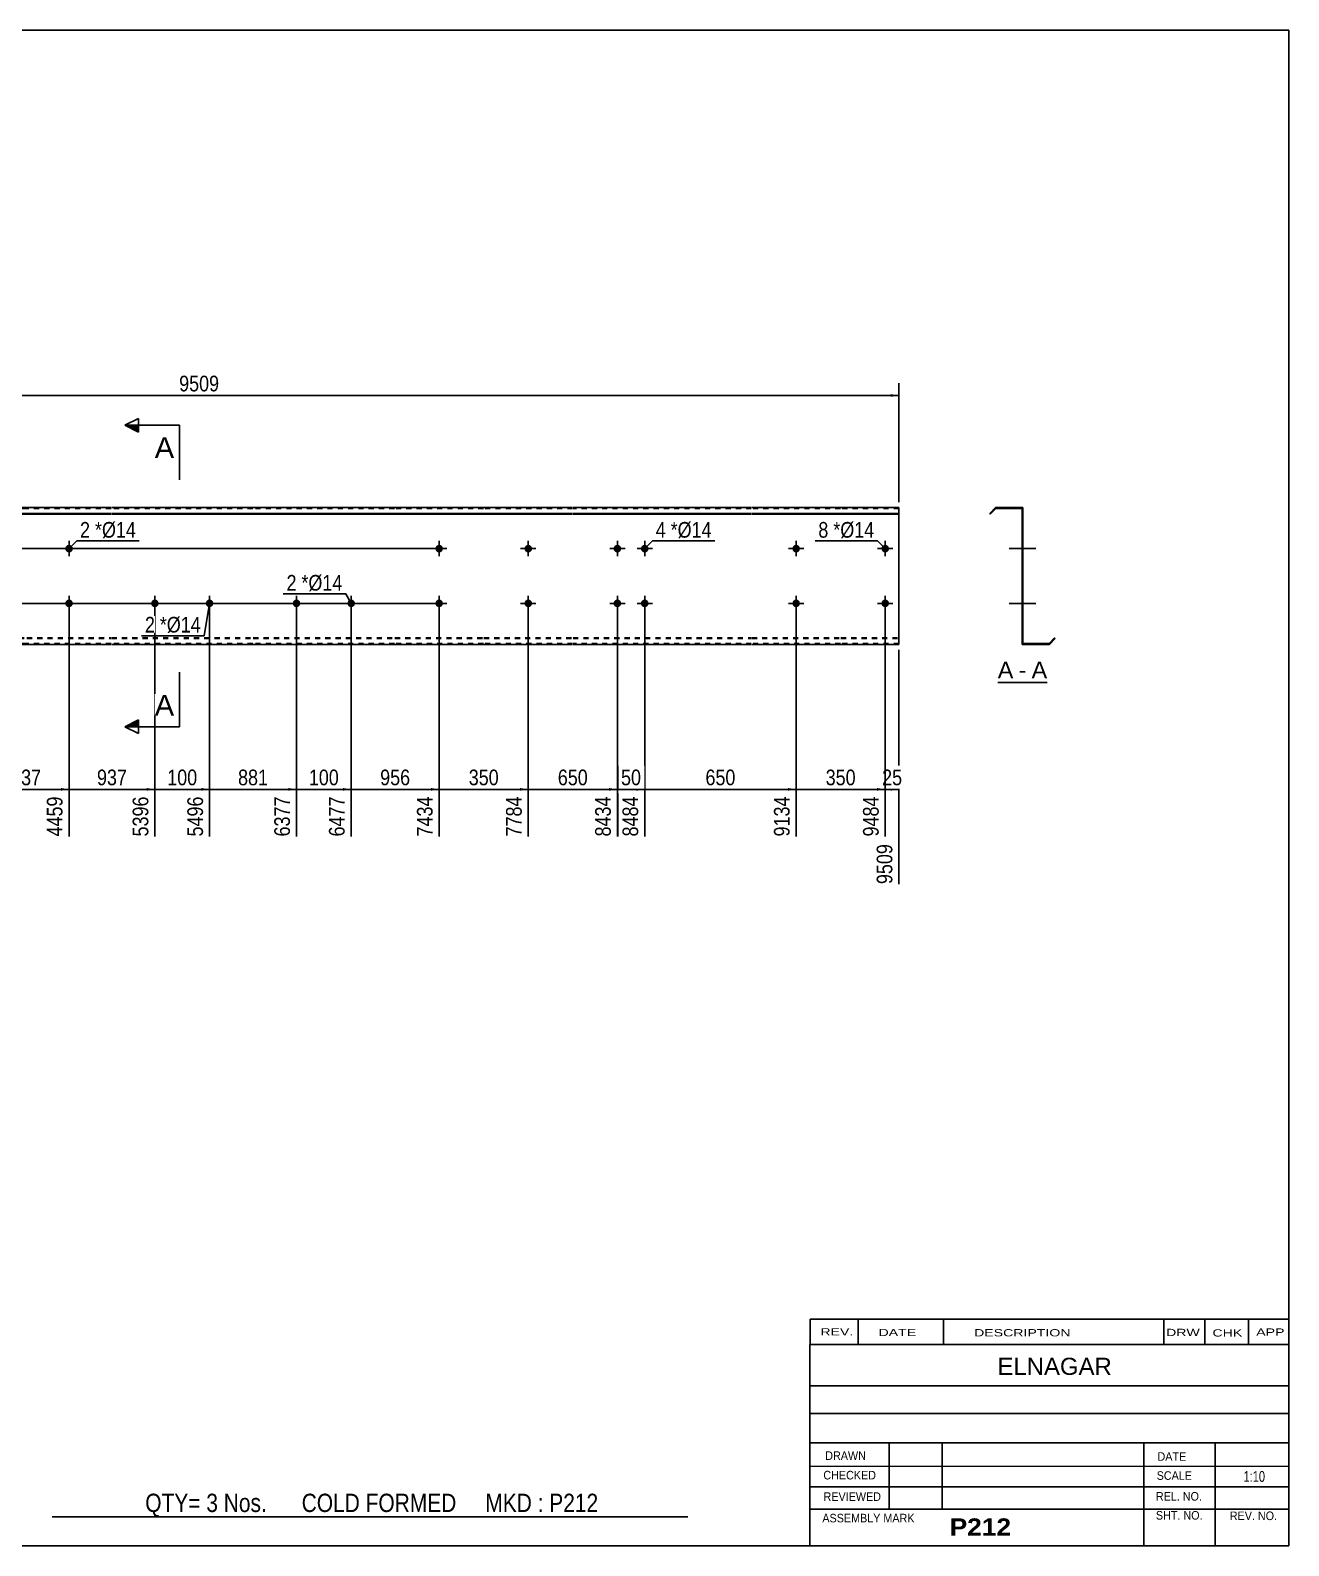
# Model space of a CAD drawing. Header units: millimetres. Extents: x -75 to 327, y -177 to 100.
# Drawn here: x 97.1 to 327.2, y -177.2 to 99.8 of the extents above; entities that cross this region are included whole.
import ezdxf

# ---------------------------------------------------------------- set-up
doc = ezdxf.new("R2010")
doc.units = ezdxf.units.MM
doc.linetypes.add('DXK_LINE_DOT1', pattern=[1.8814, 0.9407, -0.9407])
doc.styles.add('Arial', font='ARIAL.TTF', dxfattribs={"height": 0.2})
doc.styles.add('Arial Bold', font='ARIALBD.TTF', dxfattribs={"height": 0.2})
doc.styles.add('Arial Narrow', font='ARIALN.TTF', dxfattribs={"height": 0.2})

# ---------------------------------------------------------------- blocks, each defined once
blk = doc.blocks.new('Unknown-629090974-1769')
at = {"color": 5, "linetype": 'Continuous'}
for p, q in [((327.25, 99.75), (-72.75, 99.75)), ((-72.75, 99.75), (-72.75, -177.25)), ((327.25, -177.25), (327.25, 99.75)), ((-72.75, -177.25), (327.25, -177.25))]:
    blk.add_line(p, q, dxfattribs=at)
at = {"color": 174, "linetype": 'Continuous', "style": 'Arial'}
blk.add_text('Tekla structures', height=1.9102, rotation=90, dxfattribs=at).set_placement((-73.25, -176.75))
blk = doc.blocks.new('Unknown-629090974-12 - 1236')
at = {"color": 7, "linetype": 'Continuous'}
blk.add_line((274.04, -19.45), (283.07, -19.45), dxfattribs=at)
at = {"color": 0, "linetype": 'Continuous'}
blk.add_wipeout([(276.89, -18.7), (276.89, -15.5), (274.04, -15.5), (274.04, -18.7)], dxfattribs=at)
blk.add_wipeout([(279.27, -18.7), (279.27, -15.5), (277.85, -15.5), (277.85, -18.7)], dxfattribs=at)
at = {"color": 96, "linetype": 'Continuous', "style": 'Arial'}
blk.add_text('A', height=3.06, dxfattribs=at).set_placement((274.04, -18.7))
at = {"color": 0, "linetype": 'Continuous'}
blk.add_wipeout([(283.07, -18.7), (283.07, -15.5), (280.23, -15.5), (280.23, -18.7)], dxfattribs=at)
at = {"color": 96, "linetype": 'Continuous', "style": 'Arial'}
for s, p in [('A', (280.23, -18.7)), ('-', (277.85, -18.7))]:
    blk.add_text(s, height=3.06, dxfattribs=at).set_placement(p)
blk = doc.blocks.new('Part-629090974-1218 - 1203')
at = {"color": 2, "linetype": 'Continuous'}
for p, q in [((0, -12.5), (0, 12.5)), ((7, 12.5), (0, 12.5)), ((0, 11.44), (7, 11.44)), ((0, 11.33), (7, 11.33)), ((28.29, 12.5), (7.1, 12.5)), ((7.1, 11.44), (28.29, 11.44)), ((7.1, 11.33), (28.29, 11.33)), ((44.59, 12.5), (28.39, 12.5)), ((28.39, 11.44), (44.59, 11.44)), ((28.39, 11.33), (44.59, 11.33)), ((70.49, 12.5), (44.69, 12.5)), ((44.69, 11.44), (70.49, 11.44)), ((44.69, 11.33), (70.49, 11.33)), ((96.39, 12.5), (70.59, 12.5)), ((70.59, 11.44), (96.39, 11.44)), ((70.59, 11.33), (96.39, 11.33)), ((111.89, 12.5), (96.49, 12.5)), ((96.49, 11.44), (111.89, 11.44)), ((96.49, 11.33), (111.89, 11.33)), ((137.79, 12.5), (111.99, 12.5)), ((111.99, 11.44), (137.79, 11.44)), ((111.99, 11.33), (137.79, 11.33)), ((163.69, 12.5), (137.89, 12.5)), ((137.89, 11.44), (163.69, 11.44)), ((137.89, 11.33), (163.69, 11.33)), ((179.98, 12.5), (163.79, 12.5)), ((163.79, 11.44), (179.98, 11.44)), ((163.79, 11.33), (179.98, 11.33)), ((196.28, 12.5), (180.08, 12.5)), ((180.08, 11.44), (196.28, 11.44)), ((180.08, 11.33), (196.28, 11.33)), ((228.97, 12.5), (196.38, 12.5)), ((196.38, 11.44), (228.97, 11.44)), ((196.38, 11.33), (228.97, 11.33)), ((245.27, 12.5), (229.07, 12.5)), ((229.07, 11.44), (245.27, 11.44)), ((229.07, 11.33), (245.27, 11.33)), ((255.96, 12.5), (245.37, 12.5)), ((245.37, 11.44), (255.96, 11.44)), ((245.37, 11.33), (255.96, 11.33)), ((255.96, 12.5), (255.96, -12.5)), ((7, -12.5), (0, -12.5)), ((28.29, -12.5), (7.1, -12.5)), ((44.59, -12.5), (28.39, -12.5)), ((70.49, -12.5), (44.69, -12.5)), ((96.39, -12.5), (70.59, -12.5)), ((111.89, -12.5), (96.49, -12.5)), ((137.79, -12.5), (111.99, -12.5)), ((163.69, -12.5), (137.89, -12.5)), ((179.98, -12.5), (163.79, -12.5)), ((196.28, -12.5), (180.08, -12.5)), ((228.97, -12.5), (196.38, -12.5)), ((245.27, -12.5), (229.07, -12.5)), ((255.96, -12.5), (245.37, -12.5))]:
    blk.add_line(p, q, dxfattribs=at)
at = {"color": 7, "linetype": 'DXK_LINE_DOT1'}
for p, q in [((7, 12.35), (0, 12.35)), ((28.29, 12.35), (7.1, 12.35)), ((44.59, 12.35), (28.39, 12.35)), ((70.49, 12.35), (44.69, 12.35)), ((96.39, 12.35), (70.59, 12.35)), ((111.89, 12.35), (96.49, 12.35)), ((137.79, 12.35), (111.99, 12.35)), ((163.69, 12.35), (137.89, 12.35)), ((179.98, 12.35), (163.79, 12.35)), ((196.28, 12.35), (180.08, 12.35)), ((228.97, 12.35), (196.38, 12.35)), ((245.27, 12.35), (229.07, 12.35)), ((255.96, 12.35), (245.37, 12.35)), ((0, -11.33), (7, -11.33)), ((0, -11.44), (7, -11.44)), ((7, -12.35), (0, -12.35)), ((7.1, -11.33), (28.29, -11.33)), ((7.1, -11.44), (28.29, -11.44)), ((28.29, -12.35), (7.1, -12.35)), ((28.39, -11.33), (44.59, -11.33)), ((28.39, -11.44), (44.59, -11.44)), ((44.59, -12.35), (28.39, -12.35)), ((44.69, -11.33), (70.49, -11.33)), ((44.69, -11.44), (70.49, -11.44)), ((70.49, -12.35), (44.69, -12.35)), ((70.59, -11.33), (96.39, -11.33)), ((70.59, -11.44), (96.39, -11.44)), ((96.39, -12.35), (70.59, -12.35)), ((96.49, -11.33), (111.89, -11.33)), ((96.49, -11.44), (111.89, -11.44)), ((111.89, -12.35), (96.49, -12.35)), ((111.99, -11.33), (137.79, -11.33)), ((111.99, -11.44), (137.79, -11.44)), ((137.79, -12.35), (111.99, -12.35)), ((137.89, -11.33), (163.69, -11.33)), ((137.89, -11.44), (163.69, -11.44)), ((163.69, -12.35), (137.89, -12.35)), ((163.79, -11.33), (179.98, -11.33)), ((163.79, -11.44), (179.98, -11.44)), ((179.98, -12.35), (163.79, -12.35)), ((180.08, -11.33), (196.28, -11.33)), ((180.08, -11.44), (196.28, -11.44)), ((196.28, -12.35), (180.08, -12.35)), ((196.38, -11.33), (228.97, -11.33)), ((196.38, -11.44), (228.97, -11.44)), ((228.97, -12.35), (196.38, -12.35)), ((229.07, -11.33), (245.27, -11.33)), ((229.07, -11.44), (245.27, -11.44)), ((245.27, -12.35), (229.07, -12.35)), ((245.37, -11.33), (255.96, -11.33)), ((245.37, -11.44), (255.96, -11.44)), ((255.96, -12.35), (245.37, -12.35))]:
    blk.add_line(p, q, dxfattribs=at)
blk = doc.blocks.new('Bolt-629090974-1220 - 1203')
at = {"linetype": 'Continuous'}
for points in [[(145.79, -4.3, -1), (145.79, -5.7, -1)], [(155.79, -4.3, -1), (155.79, -5.7, -1)]]:
    blk.add_hatch(color=3, dxfattribs=at).paths.add_polyline_path(points)
at = {"color": 3, "linetype": 'Continuous'}
for p, q in [((144.39, -5), (147.19, -5)), ((145.79, -6.4), (145.79, -3.6)), ((154.39, -5), (157.19, -5)), ((155.79, -6.4), (155.79, -3.6))]:
    blk.add_line(p, q, dxfattribs=at)
blk = doc.blocks.new('Bolt-629090974-1221 - 1203')
at = {"linetype": 'Continuous'}
for points in [[(119.89, -4.3, -1), (119.89, -5.7, -1)], [(129.89, -4.3, -1), (129.89, -5.7, -1)]]:
    blk.add_hatch(color=3, dxfattribs=at).paths.add_polyline_path(points)
at = {"color": 3, "linetype": 'Continuous'}
for p, q in [((118.49, -5), (121.29, -5)), ((119.89, -6.4), (119.89, -3.6)), ((128.49, -5), (131.29, -5)), ((129.89, -6.4), (129.89, -3.6))]:
    blk.add_line(p, q, dxfattribs=at)
blk = doc.blocks.new('Bolt-629090974-1225 - 1203')
at = {"linetype": 'Continuous'}
for points in [[(171.18, 5, -1), (172.58, 5, -1)], [(252.76, 5, -1), (254.16, 5, -1)]]:
    blk.add_hatch(color=3, dxfattribs=at).paths.add_polyline_path(points)
at = {"color": 3, "linetype": 'Continuous'}
for p, q in [((171.88, 3.6), (171.88, 6.4)), ((253.46, 3.6), (253.46, 6.4)), ((173.28, 5), (170.48, 5)), ((254.86, 5), (252.06, 5))]:
    blk.add_line(p, q, dxfattribs=at)
blk = doc.blocks.new('Bolt-629090974-1226 - 1203')
at = {"linetype": 'Continuous'}
for points in [[(171.18, -5, -1), (172.58, -5, -1)], [(252.76, -5, -1), (254.16, -5, -1)]]:
    blk.add_hatch(color=3, dxfattribs=at).paths.add_polyline_path(points)
at = {"color": 3, "linetype": 'Continuous'}
for p, q in [((173.28, -5), (170.48, -5)), ((171.88, -6.4), (171.88, -3.6)), ((254.86, -5), (252.06, -5)), ((253.46, -6.4), (253.46, -3.6))]:
    blk.add_line(p, q, dxfattribs=at)
blk = doc.blocks.new('Bolt-629090974-1227 - 1203')
at = {"linetype": 'Continuous'}
for points in [[(203.77, 5, -1), (205.17, 5, -1)], [(208.77, 5, -1), (210.17, 5, -1)], [(203.77, -5, -1), (205.17, -5, -1)], [(208.77, -5, -1), (210.17, -5, -1)]]:
    blk.add_hatch(color=3, dxfattribs=at).paths.add_polyline_path(points)
at = {"color": 3, "linetype": 'Continuous'}
for p, q in [((204.47, 3.6), (204.47, 6.4)), ((209.47, 3.6), (209.47, 6.4)), ((203.07, 5), (205.87, 5)), ((208.07, 5), (210.87, 5)), ((203.07, -5), (205.87, -5)), ((204.47, -6.4), (204.47, -3.6)), ((208.07, -5), (210.87, -5)), ((209.47, -6.4), (209.47, -3.6))]:
    blk.add_line(p, q, dxfattribs=at)
blk = doc.blocks.new('Bolt-629090974-1228 - 1203')
at = {"linetype": 'Continuous'}
for points in [[(187.48, 5, -1), (188.88, 5, -1)], [(236.47, 5, -1), (237.87, 5, -1)]]:
    blk.add_hatch(color=3, dxfattribs=at).paths.add_polyline_path(points)
at = {"color": 3, "linetype": 'Continuous'}
for p, q in [((188.18, 3.6), (188.18, 6.4)), ((237.17, 3.6), (237.17, 6.4)), ((189.58, 5), (186.78, 5)), ((238.57, 5), (235.77, 5))]:
    blk.add_line(p, q, dxfattribs=at)
blk = doc.blocks.new('Bolt-629090974-1229 - 1203')
at = {"linetype": 'Continuous'}
for points in [[(187.48, -5, -1), (188.88, -5, -1)], [(236.47, -5, -1), (237.87, -5, -1)]]:
    blk.add_hatch(color=3, dxfattribs=at).paths.add_polyline_path(points)
at = {"color": 3, "linetype": 'Continuous'}
for p, q in [((189.58, -5), (186.78, -5)), ((188.18, -6.4), (188.18, -3.6)), ((238.57, -5), (235.77, -5)), ((237.17, -6.4), (237.17, -3.6))]:
    blk.add_line(p, q, dxfattribs=at)
blk = doc.blocks.new('Bolt-629090974-1230 - 1203')
at = {"linetype": 'Continuous'}
for points in [[(104.89, 5, -1), (103.49, 5, -1)], [(104.89, -5, -1), (103.49, -5, -1)]]:
    blk.add_hatch(color=3, dxfattribs=at).paths.add_polyline_path(points)
at = {"color": 3, "linetype": 'Continuous'}
for p, q in [((104.19, 6.4), (104.19, 3.6)), ((105.59, 5), (102.79, 5)), ((105.59, -5), (102.79, -5)), ((104.19, -3.6), (104.19, -6.4))]:
    blk.add_line(p, q, dxfattribs=at)
blk = doc.blocks.new('Bolt-629090974-1240 - 1236')
at = {"linetype": 'Continuous'}
blk.add_hatch(color=3, dxfattribs=at).paths.add_polyline_path([(278.63, -5.7), (278.63, -4.3), (278.48, -4.3), (278.48, -5.7)])
blk.add_hatch(color=3, dxfattribs=at).paths.add_polyline_path([(278.63, -5.7), (278.63, -4.3), (278.48, -4.3), (278.48, -5.7)])
at = {"color": 3, "linetype": 'Continuous'}
for p, q in [((277.53, -5), (280.28, -5)), ((277.53, -5), (280.28, -5)), ((278.48, -4.3), (278.63, -4.3)), ((278.48, -4.3), (278.63, -4.3)), ((278.48, -5.7), (278.63, -5.7)), ((278.48, -5.7), (278.63, -5.7))]:
    blk.add_line(p, q, dxfattribs=at)
blk = doc.blocks.new('Part-629090974-1238 - 1236')
at = {"color": 2, "linetype": 'Continuous'}
for p, q in [((273.63, 12.5), (272.57, 11.44)), ((272.57, 11.44), (272.68, 11.33)), ((272.68, 11.33), (273.69, 12.35)), ((273.63, 12.5), (278.63, 12.5)), ((273.69, 12.35), (278.48, 12.35)), ((278.48, 12.35), (278.48, -12.5)), ((278.63, -12.35), (278.63, 12.5)), ((283.48, -12.5), (278.48, -12.5)), ((283.42, -12.35), (278.63, -12.35)), ((284.44, -11.33), (283.42, -12.35)), ((283.48, -12.5), (284.54, -11.44)), ((284.54, -11.44), (284.44, -11.33))]:
    blk.add_line(p, q, dxfattribs=at)
blk = doc.blocks.new('Bolt-629090974-1239 - 1236')
at = {"linetype": 'Continuous'}
for points in [[(278.48, 5.7), (278.48, 4.3), (278.63, 4.3), (278.63, 5.7)], [(278.48, -4.3), (278.48, -5.7), (278.63, -5.7), (278.63, -4.3)]]:
    blk.add_hatch(color=3, dxfattribs=at).paths.add_polyline_path(points)
at = {"color": 3, "linetype": 'Continuous'}
for p, q in [((278.63, 5.7), (278.48, 5.7)), ((279.43, 5), (276.13, 5)), ((278.63, 4.3), (278.48, 4.3)), ((279.43, -5), (276.13, -5)), ((278.63, -4.3), (278.48, -4.3)), ((278.63, -5.7), (278.48, -5.7))]:
    blk.add_line(p, q, dxfattribs=at)
blk = doc.blocks.new('Bolt-629090974-1241 - 1236')
at = {"linetype": 'Continuous'}
blk.add_hatch(color=3, dxfattribs=at).paths.add_polyline_path([(278.63, -5.7), (278.63, -4.3), (278.48, -4.3), (278.48, -5.7)])
blk.add_hatch(color=3, dxfattribs=at).paths.add_polyline_path([(278.63, -5.7), (278.63, -4.3), (278.48, -4.3), (278.48, -5.7)])
at = {"color": 3, "linetype": 'Continuous'}
for p, q in [((277.53, -5), (280.28, -5)), ((277.53, -5), (280.28, -5)), ((278.48, -4.3), (278.63, -4.3)), ((278.48, -4.3), (278.63, -4.3)), ((278.48, -5.7), (278.63, -5.7)), ((278.48, -5.7), (278.63, -5.7))]:
    blk.add_line(p, q, dxfattribs=at)
blk = doc.blocks.new('Bolt-629090974-1242 - 1236')
at = {"linetype": 'Continuous'}
blk.add_hatch(color=3, dxfattribs=at).paths.add_polyline_path([(278.63, -5.7), (278.63, -4.3), (278.48, -4.3), (278.48, -5.7)])
blk.add_hatch(color=3, dxfattribs=at).paths.add_polyline_path([(278.63, -5.7), (278.63, -4.3), (278.48, -4.3), (278.48, -5.7)])
at = {"color": 3, "linetype": 'Continuous'}
for p, q in [((277.53, -5), (280.28, -5)), ((277.53, -5), (280.28, -5)), ((278.48, -4.3), (278.63, -4.3)), ((278.48, -4.3), (278.63, -4.3)), ((278.48, -5.7), (278.63, -5.7)), ((278.48, -5.7), (278.63, -5.7))]:
    blk.add_line(p, q, dxfattribs=at)
blk = doc.blocks.new('Bolt-629090974-1243 - 1236')
at = {"linetype": 'Continuous'}
blk.add_hatch(color=3, dxfattribs=at).paths.add_polyline_path([(278.63, -5.7), (278.63, -4.3), (278.48, -4.3), (278.48, -5.7)])
blk.add_hatch(color=3, dxfattribs=at).paths.add_polyline_path([(278.63, -5.7), (278.63, -4.3), (278.48, -4.3), (278.48, -5.7)])
at = {"color": 3, "linetype": 'Continuous'}
for p, q in [((277.53, -5), (280.28, -5)), ((277.53, -5), (280.28, -5)), ((278.48, -4.3), (278.63, -4.3)), ((278.48, -4.3), (278.63, -4.3)), ((278.48, -5.7), (278.63, -5.7)), ((278.48, -5.7), (278.63, -5.7))]:
    blk.add_line(p, q, dxfattribs=at)
blk = doc.blocks.new('Bolt-629090974-1244 - 1236')
at = {"linetype": 'Continuous'}
for points in [[(278.48, 5.7), (278.48, 4.3), (278.63, 4.3), (278.63, 5.7)], [(278.48, 5.7), (278.48, 4.3), (278.63, 4.3), (278.63, 5.7)], [(278.48, -4.3), (278.48, -5.7), (278.63, -5.7), (278.63, -4.3)], [(278.48, -4.3), (278.48, -5.7), (278.63, -5.7), (278.63, -4.3)]]:
    blk.add_hatch(color=3, dxfattribs=at).paths.add_polyline_path(points)
at = {"color": 3, "linetype": 'Continuous'}
for p, q in [((278.63, 5.7), (278.48, 5.7)), ((278.63, 5.7), (278.48, 5.7)), ((279.93, 5), (276.63, 5)), ((279.93, 5), (276.63, 5)), ((278.63, 4.3), (278.48, 4.3)), ((278.63, 4.3), (278.48, 4.3)), ((279.93, -5), (276.63, -5)), ((279.93, -5), (276.63, -5)), ((278.63, -4.3), (278.48, -4.3)), ((278.63, -4.3), (278.48, -4.3)), ((278.63, -5.7), (278.48, -5.7)), ((278.63, -5.7), (278.48, -5.7))]:
    blk.add_line(p, q, dxfattribs=at)
blk = doc.blocks.new('Bolt-629090974-1245 - 1236')
at = {"linetype": 'Continuous'}
blk.add_hatch(color=3, dxfattribs=at).paths.add_polyline_path([(278.48, 5.7), (278.48, 4.3), (278.63, 4.3), (278.63, 5.7)])
blk.add_hatch(color=3, dxfattribs=at).paths.add_polyline_path([(278.48, 5.7), (278.48, 4.3), (278.63, 4.3), (278.63, 5.7)])
at = {"color": 3, "linetype": 'Continuous'}
for p, q in [((278.48, 5.7), (278.63, 5.7)), ((278.48, 5.7), (278.63, 5.7)), ((277.68, 5), (280.98, 5)), ((277.68, 5), (280.98, 5)), ((278.48, 4.3), (278.63, 4.3)), ((278.48, 4.3), (278.63, 4.3))]:
    blk.add_line(p, q, dxfattribs=at)
blk = doc.blocks.new('Bolt-629090974-1246 - 1236')
at = {"linetype": 'Continuous'}
blk.add_hatch(color=3, dxfattribs=at).paths.add_polyline_path([(278.48, -4.3), (278.48, -5.7), (278.63, -5.7), (278.63, -4.3)])
blk.add_hatch(color=3, dxfattribs=at).paths.add_polyline_path([(278.48, -4.3), (278.48, -5.7), (278.63, -5.7), (278.63, -4.3)])
at = {"color": 3, "linetype": 'Continuous'}
for p, q in [((277.68, -5), (280.98, -5)), ((277.68, -5), (280.98, -5)), ((278.48, -4.3), (278.63, -4.3)), ((278.48, -4.3), (278.63, -4.3)), ((278.48, -5.7), (278.63, -5.7)), ((278.48, -5.7), (278.63, -5.7))]:
    blk.add_line(p, q, dxfattribs=at)
blk = doc.blocks.new('Bolt-629090974-1247 - 1236')
at = {"linetype": 'Continuous'}
for points in [[(278.48, 5.7), (278.48, 4.3), (278.63, 4.3), (278.63, 5.7)], [(278.48, 5.7), (278.48, 4.3), (278.63, 4.3), (278.63, 5.7)], [(278.48, -4.3), (278.48, -5.7), (278.63, -5.7), (278.63, -4.3)], [(278.48, -4.3), (278.48, -5.7), (278.63, -5.7), (278.63, -4.3)]]:
    blk.add_hatch(color=3, dxfattribs=at).paths.add_polyline_path(points)
at = {"color": 3, "linetype": 'Continuous'}
for p, q in [((278.63, 5.7), (278.48, 5.7)), ((278.63, 5.7), (278.48, 5.7)), ((279.93, 5), (276.63, 5)), ((279.93, 5), (276.63, 5)), ((278.63, 4.3), (278.48, 4.3)), ((278.63, 4.3), (278.48, 4.3)), ((279.93, -5), (276.63, -5)), ((279.93, -5), (276.63, -5)), ((278.63, -4.3), (278.48, -4.3)), ((278.63, -4.3), (278.48, -4.3)), ((278.63, -5.7), (278.48, -5.7)), ((278.63, -5.7), (278.48, -5.7))]:
    blk.add_line(p, q, dxfattribs=at)
blk = doc.blocks.new('Bolt-629090974-1248 - 1236')
at = {"linetype": 'Continuous'}
blk.add_hatch(color=3, dxfattribs=at).paths.add_polyline_path([(278.48, 5.7), (278.48, 4.3), (278.63, 4.3), (278.63, 5.7)])
blk.add_hatch(color=3, dxfattribs=at).paths.add_polyline_path([(278.48, 5.7), (278.48, 4.3), (278.63, 4.3), (278.63, 5.7)])
at = {"color": 3, "linetype": 'Continuous'}
for p, q in [((278.48, 5.7), (278.63, 5.7)), ((278.48, 5.7), (278.63, 5.7)), ((277.68, 5), (280.98, 5)), ((277.68, 5), (280.98, 5)), ((278.48, 4.3), (278.63, 4.3)), ((278.48, 4.3), (278.63, 4.3))]:
    blk.add_line(p, q, dxfattribs=at)
blk = doc.blocks.new('Bolt-629090974-1249 - 1236')
at = {"linetype": 'Continuous'}
blk.add_hatch(color=3, dxfattribs=at).paths.add_polyline_path([(278.48, -4.3), (278.48, -5.7), (278.63, -5.7), (278.63, -4.3)])
blk.add_hatch(color=3, dxfattribs=at).paths.add_polyline_path([(278.48, -4.3), (278.48, -5.7), (278.63, -5.7), (278.63, -4.3)])
at = {"color": 3, "linetype": 'Continuous'}
for p, q in [((277.68, -5), (280.98, -5)), ((277.68, -5), (280.98, -5)), ((278.48, -4.3), (278.63, -4.3)), ((278.48, -4.3), (278.63, -4.3)), ((278.48, -5.7), (278.63, -5.7)), ((278.48, -5.7), (278.63, -5.7))]:
    blk.add_line(p, q, dxfattribs=at)
blk = doc.blocks.new('Bolt-629090974-1250 - 1236')
at = {"linetype": 'Continuous'}
for points in [[(278.63, 4.3), (278.63, 5.7), (278.48, 5.7), (278.48, 4.3)], [(278.63, -5.7), (278.63, -4.3), (278.48, -4.3), (278.48, -5.7)]]:
    blk.add_hatch(color=3, dxfattribs=at).paths.add_polyline_path(points)
at = {"color": 3, "linetype": 'Continuous'}
for p, q in [((278.63, 5.7), (278.48, 5.7)), ((278.63, 5), (276.48, 5)), ((278.63, 4.3), (278.48, 4.3)), ((278.63, -5), (276.48, -5)), ((278.63, -4.3), (278.48, -4.3)), ((278.63, -5.7), (278.48, -5.7))]:
    blk.add_line(p, q, dxfattribs=at)
blk = doc.blocks.new('StraightDimension-629090974-1279 - 1203')
at = {"linetype": 'Continuous'}
blk.add_hatch(color=7, dxfattribs=at).paths.add_polyline_path([(118.39, -38.75), (119.89, -39), (118.39, -39.25)])
at = {"color": 7, "linetype": 'Continuous'}
for p, q in [((104.19, -6), (104.19, -47.61)), ((119.89, -6), (119.89, -47.61)), ((104.19, -39), (119.89, -39))]:
    blk.add_line(p, q, dxfattribs=at)
at = {"color": 0}
blk.add_wipeout([(115.38, -38.85), (115.38, -34.65), (108.7, -34.65), (108.7, -38.85)], dxfattribs=at)
at = {"color": 3, "style": 'Arial Narrow'}
blk.add_text('937', height=2.863, dxfattribs=at).set_placement((109.3, -38.25))
at = {"color": 0, "linetype": 'Continuous'}
blk.add_wipeout([(119.29, -39.7), (115.09, -39.7), (115.09, -48.21), (119.29, -48.21)], dxfattribs=at)
at = {"color": 3, "linetype": 'Continuous', "style": 'Arial Narrow'}
blk.add_text('5396', height=2.863, rotation=90.0002, dxfattribs=at).set_placement((118.69, -47.61))
blk = doc.blocks.new('StraightDimension-629090974-1280 - 1203')
at = {"linetype": 'Continuous'}
blk.add_hatch(color=7, dxfattribs=at).paths.add_polyline_path([(102.69, -38.75), (104.19, -39), (102.69, -39.25)])
at = {"color": 7, "linetype": 'Continuous'}
for p, q in [((88.49, -6), (88.49, -47.61)), ((104.19, -6), (104.19, -47.61)), ((88.49, -39), (104.19, -39))]:
    blk.add_line(p, q, dxfattribs=at)
at = {"color": 0}
blk.add_wipeout([(99.68, -38.85), (99.68, -34.65), (93, -34.65), (93, -38.85)], dxfattribs=at)
at = {"color": 3, "style": 'Arial Narrow'}
blk.add_text('937', height=2.863, dxfattribs=at).set_placement((93.6, -38.25))
at = {"color": 0, "linetype": 'Continuous'}
blk.add_wipeout([(103.59, -39.7), (99.39, -39.7), (99.39, -48.21), (103.59, -48.21)], dxfattribs=at)
at = {"color": 3, "linetype": 'Continuous', "style": 'Arial Narrow'}
blk.add_text('4459', height=2.863, rotation=90.0002, dxfattribs=at).set_placement((102.99, -47.61))
blk = doc.blocks.new('StraightDimension-629090974-1354 - 1203')
at = {"linetype": 'Continuous'}
for points in [[(-6.25, 11), (-6, 12.5), (-5.75, 11)], [(-5.75, 6.5), (-6, 5), (-6.25, 6.5)]]:
    blk.add_hatch(color=7, dxfattribs=at).paths.add_polyline_path(points)
at = {"color": 7, "linetype": 'Continuous'}
for p, q in [((14.2, 12.5), (-8.25, 12.5)), ((-6, 5), (-6, 12.5)), ((170.88, 5), (-8.25, 5))]:
    blk.add_line(p, q, dxfattribs=at)
at = {"color": 0}
blk.add_wipeout([(-6.15, 11.18), (-10.35, 11.18), (-10.35, 6.32), (-6.15, 6.32)], dxfattribs=at)
at = {"color": 3, "style": 'Arial Narrow'}
blk.add_text('75', height=2.863, rotation=90.0002, dxfattribs=at).set_placement((-6.75, 6.92))
blk = doc.blocks.new('StraightDimension-629090974-1269 - 1203')
at = {"linetype": 'Continuous'}
blk.add_hatch(color=7, dxfattribs=at).paths.add_polyline_path([(254.46, -38.75), (255.96, -39), (254.46, -39.25)])
at = {"color": 7, "linetype": 'Continuous'}
for p, q in [((253.46, -6), (253.46, -47.61)), ((255.96, -13.5), (255.96, -56.31)), ((253.46, -39), (255.96, -39))]:
    blk.add_line(p, q, dxfattribs=at)
at = {"color": 0}
blk.add_wipeout([(257.14, -38.85), (257.14, -34.65), (252.29, -34.65), (252.29, -38.85)], dxfattribs=at)
at = {"color": 0, "linetype": 'Continuous'}
blk.add_wipeout([(255.36, -48.4), (251.16, -48.4), (251.16, -56.91), (255.36, -56.91)], dxfattribs=at)
at = {"color": 3, "style": 'Arial Narrow'}
blk.add_text('25', height=2.863, dxfattribs=at).set_placement((252.89, -38.25))
at = {"color": 3, "linetype": 'Continuous', "style": 'Arial Narrow'}
blk.add_text('9509', height=2.863, rotation=90.0002, dxfattribs=at).set_placement((254.76, -56.31))
blk = doc.blocks.new('StraightDimension-629090974-1277 - 1203')
at = {"linetype": 'Continuous'}
blk.add_hatch(color=7, dxfattribs=at).paths.add_polyline_path([(144.29, -38.75), (145.79, -39), (144.29, -39.25)])
at = {"color": 7, "linetype": 'Continuous'}
for p, q in [((129.89, -6), (129.89, -47.61)), ((145.79, -6), (145.79, -47.61)), ((129.89, -39), (145.79, -39))]:
    blk.add_line(p, q, dxfattribs=at)
at = {"color": 0}
blk.add_wipeout([(141.18, -38.85), (141.18, -34.65), (134.5, -34.65), (134.5, -38.85)], dxfattribs=at)
at = {"color": 3, "style": 'Arial Narrow'}
blk.add_text('881', height=2.863, dxfattribs=at).set_placement((135.1, -38.25))
at = {"color": 0, "linetype": 'Continuous'}
blk.add_wipeout([(145.19, -39.7), (140.99, -39.7), (140.99, -48.21), (145.19, -48.21)], dxfattribs=at)
at = {"color": 3, "linetype": 'Continuous', "style": 'Arial Narrow'}
blk.add_text('6377', height=2.863, rotation=90.0002, dxfattribs=at).set_placement((144.59, -47.61))
blk = doc.blocks.new('StraightDimension-629090974-1270 - 1203')
at = {"linetype": 'Continuous'}
blk.add_hatch(color=7, dxfattribs=at).paths.add_polyline_path([(251.96, -38.75), (253.46, -39), (251.96, -39.25)])
at = {"color": 7, "linetype": 'Continuous'}
for p, q in [((237.17, -6), (237.17, -47.61)), ((253.46, -6), (253.46, -47.61)), ((237.17, -39), (253.46, -39))]:
    blk.add_line(p, q, dxfattribs=at)
at = {"color": 0}
blk.add_wipeout([(248.66, -38.85), (248.66, -34.65), (241.97, -34.65), (241.97, -38.85)], dxfattribs=at)
at = {"color": 3, "style": 'Arial Narrow'}
blk.add_text('350', height=2.863, dxfattribs=at).set_placement((242.57, -38.25))
at = {"color": 0, "linetype": 'Continuous'}
blk.add_wipeout([(252.86, -39.7), (248.66, -39.7), (248.66, -48.21), (252.86, -48.21)], dxfattribs=at)
at = {"color": 3, "linetype": 'Continuous', "style": 'Arial Narrow'}
blk.add_text('9484', height=2.863, rotation=90.0002, dxfattribs=at).set_placement((252.26, -47.61))
blk = doc.blocks.new('StraightDimension-629090974-1271 - 1203')
at = {"linetype": 'Continuous'}
blk.add_hatch(color=7, dxfattribs=at).paths.add_polyline_path([(235.67, -38.75), (237.17, -39), (235.67, -39.25)])
at = {"color": 7, "linetype": 'Continuous'}
for p, q in [((209.47, -6), (209.47, -47.61)), ((237.17, -6), (237.17, -47.61)), ((209.47, -39), (237.17, -39))]:
    blk.add_line(p, q, dxfattribs=at)
at = {"color": 0}
blk.add_wipeout([(226.66, -38.85), (226.66, -34.65), (219.98, -34.65), (219.98, -38.85)], dxfattribs=at)
at = {"color": 0, "linetype": 'Continuous'}
blk.add_wipeout([(236.57, -39.7), (232.37, -39.7), (232.37, -48.21), (236.57, -48.21)], dxfattribs=at)
at = {"color": 3, "style": 'Arial Narrow'}
blk.add_text('650', height=2.863, dxfattribs=at).set_placement((220.58, -38.25))
at = {"color": 3, "linetype": 'Continuous', "style": 'Arial Narrow'}
blk.add_text('9134', height=2.863, rotation=90.0002, dxfattribs=at).set_placement((235.97, -47.61))
blk = doc.blocks.new('StraightDimension-629090974-1272 - 1203')
at = {"linetype": 'Continuous'}
blk.add_hatch(color=7, dxfattribs=at).paths.add_polyline_path([(207.97, -38.75), (209.47, -39), (207.97, -39.25)])
at = {"color": 7, "linetype": 'Continuous'}
for p, q in [((204.47, -6), (204.47, -47.61)), ((209.47, -6), (209.47, -47.61)), ((204.47, -39), (209.47, -39))]:
    blk.add_line(p, q, dxfattribs=at)
at = {"color": 0}
blk.add_wipeout([(209.4, -38.85), (209.4, -34.65), (204.54, -34.65), (204.54, -38.85)], dxfattribs=at)
at = {"color": 3, "style": 'Arial Narrow'}
blk.add_text('50', height=2.863, dxfattribs=at).set_placement((205.14, -38.25))
at = {"color": 0, "linetype": 'Continuous'}
blk.add_wipeout([(208.87, -39.7), (204.67, -39.7), (204.67, -48.21), (208.87, -48.21)], dxfattribs=at)
at = {"color": 3, "linetype": 'Continuous', "style": 'Arial Narrow'}
blk.add_text('8484', height=2.863, rotation=90.0002, dxfattribs=at).set_placement((208.27, -47.61))
blk = doc.blocks.new('StraightDimension-629090974-1273 - 1203')
at = {"linetype": 'Continuous'}
blk.add_hatch(color=7, dxfattribs=at).paths.add_polyline_path([(202.97, -38.75), (204.47, -39), (202.97, -39.25)])
at = {"color": 7, "linetype": 'Continuous'}
for p, q in [((188.18, -6), (188.18, -47.61)), ((204.47, -6), (204.47, -47.61)), ((188.18, -39), (204.47, -39))]:
    blk.add_line(p, q, dxfattribs=at)
at = {"color": 0}
blk.add_wipeout([(199.67, -38.85), (199.67, -34.65), (192.98, -34.65), (192.98, -38.85)], dxfattribs=at)
at = {"color": 3, "style": 'Arial Narrow'}
blk.add_text('650', height=2.863, dxfattribs=at).set_placement((193.58, -38.25))
at = {"color": 0, "linetype": 'Continuous'}
blk.add_wipeout([(203.87, -39.7), (199.67, -39.7), (199.67, -48.21), (203.87, -48.21)], dxfattribs=at)
at = {"color": 3, "linetype": 'Continuous', "style": 'Arial Narrow'}
blk.add_text('8434', height=2.863, rotation=90.0002, dxfattribs=at).set_placement((203.27, -47.61))
blk = doc.blocks.new('StraightDimension-629090974-1274 - 1203')
at = {"linetype": 'Continuous'}
blk.add_hatch(color=7, dxfattribs=at).paths.add_polyline_path([(186.68, -38.75), (188.18, -39), (186.68, -39.25)])
at = {"color": 7, "linetype": 'Continuous'}
for p, q in [((171.88, -6), (171.88, -47.61)), ((188.18, -6), (188.18, -47.61)), ((171.88, -39), (188.18, -39))]:
    blk.add_line(p, q, dxfattribs=at)
at = {"color": 0}
blk.add_wipeout([(183.37, -38.85), (183.37, -34.65), (176.69, -34.65), (176.69, -38.85)], dxfattribs=at)
at = {"color": 3, "style": 'Arial Narrow'}
blk.add_text('350', height=2.863, dxfattribs=at).set_placement((177.29, -38.25))
at = {"color": 0, "linetype": 'Continuous'}
blk.add_wipeout([(187.58, -39.7), (183.38, -39.7), (183.38, -48.21), (187.58, -48.21)], dxfattribs=at)
at = {"color": 3, "linetype": 'Continuous', "style": 'Arial Narrow'}
blk.add_text('7784', height=2.863, rotation=90.0002, dxfattribs=at).set_placement((186.98, -47.61))
blk = doc.blocks.new('StraightDimension-629090974-1275 - 1203')
at = {"linetype": 'Continuous'}
blk.add_hatch(color=7, dxfattribs=at).paths.add_polyline_path([(170.38, -38.75), (171.88, -39), (170.38, -39.25)])
at = {"color": 7, "linetype": 'Continuous'}
for p, q in [((155.79, -6), (155.79, -47.61)), ((171.88, -6), (171.88, -47.61)), ((155.79, -39), (171.88, -39))]:
    blk.add_line(p, q, dxfattribs=at)
at = {"color": 0}
blk.add_wipeout([(167.18, -38.85), (167.18, -34.65), (160.49, -34.65), (160.49, -38.85)], dxfattribs=at)
at = {"color": 3, "style": 'Arial Narrow'}
blk.add_text('956', height=2.863, dxfattribs=at).set_placement((161.09, -38.25))
at = {"color": 0, "linetype": 'Continuous'}
blk.add_wipeout([(171.28, -39.7), (167.08, -39.7), (167.08, -48.21), (171.28, -48.21)], dxfattribs=at)
at = {"color": 3, "linetype": 'Continuous', "style": 'Arial Narrow'}
blk.add_text('7434', height=2.863, rotation=90.0002, dxfattribs=at).set_placement((170.68, -47.61))
blk = doc.blocks.new('StraightDimension-629090974-1276 - 1203')
at = {"linetype": 'Continuous'}
blk.add_hatch(color=7, dxfattribs=at).paths.add_polyline_path([(154.29, -38.75), (155.79, -39), (154.29, -39.25)])
at = {"color": 7, "linetype": 'Continuous'}
for p, q in [((145.79, -6), (145.79, -47.61)), ((155.79, -6), (155.79, -47.61)), ((145.79, -39), (155.79, -39))]:
    blk.add_line(p, q, dxfattribs=at)
at = {"color": 0}
blk.add_wipeout([(154.13, -38.85), (154.13, -34.65), (147.45, -34.65), (147.45, -38.85)], dxfattribs=at)
at = {"color": 3, "style": 'Arial Narrow'}
blk.add_text('100', height=2.863, dxfattribs=at).set_placement((148.05, -38.25))
at = {"color": 0, "linetype": 'Continuous'}
blk.add_wipeout([(155.19, -39.7), (150.99, -39.7), (150.99, -48.21), (155.19, -48.21)], dxfattribs=at)
at = {"color": 3, "linetype": 'Continuous', "style": 'Arial Narrow'}
blk.add_text('6477', height=2.863, rotation=90.0002, dxfattribs=at).set_placement((154.59, -47.61))
blk = doc.blocks.new('StraightDimension-629090974-1278 - 1203')
at = {"linetype": 'Continuous'}
blk.add_hatch(color=7, dxfattribs=at).paths.add_polyline_path([(128.39, -38.75), (129.89, -39), (128.39, -39.25)])
at = {"color": 7, "linetype": 'Continuous'}
for p, q in [((119.89, -6), (119.89, -47.61)), ((129.89, -6), (129.89, -47.61)), ((119.89, -39), (129.89, -39))]:
    blk.add_line(p, q, dxfattribs=at)
at = {"color": 0}
blk.add_wipeout([(128.23, -38.85), (128.23, -34.65), (121.55, -34.65), (121.55, -38.85)], dxfattribs=at)
at = {"color": 3, "style": 'Arial Narrow'}
blk.add_text('100', height=2.863, dxfattribs=at).set_placement((122.15, -38.25))
at = {"color": 0, "linetype": 'Continuous'}
blk.add_wipeout([(129.29, -39.7), (125.09, -39.7), (125.09, -48.21), (129.29, -48.21)], dxfattribs=at)
at = {"color": 3, "linetype": 'Continuous', "style": 'Arial Narrow'}
blk.add_text('5496', height=2.863, rotation=90.0002, dxfattribs=at).set_placement((128.69, -47.61))
blk = doc.blocks.new('StraightDimension-629090974-1362 - 1203')
at = {"linetype": 'Continuous'}
for points in [[(-6.25, -6.5), (-6, -5), (-5.75, -6.5)], [(-5.75, -11), (-6, -12.5), (-6.25, -11)]]:
    blk.add_hatch(color=7, dxfattribs=at).paths.add_polyline_path(points)
at = {"color": 7, "linetype": 'Continuous'}
for p, q in [((170.88, -5), (-8.25, -5)), ((-6, -12.5), (-6, -5)), ((14.2, -12.5), (-8.25, -12.5))]:
    blk.add_line(p, q, dxfattribs=at)
at = {"color": 0}
blk.add_wipeout([(-6.15, -6.32), (-10.35, -6.32), (-10.35, -11.18), (-6.15, -11.18)], dxfattribs=at)
at = {"color": 3, "style": 'Arial Narrow'}
blk.add_text('75', height=2.863, rotation=90.0002, dxfattribs=at).set_placement((-6.75, -10.58))
blk = doc.blocks.new('StraightDimension-629090974-1374 - 1203')
at = {"linetype": 'Continuous'}
for points in [[(1.5, 32.75), (0, 33), (1.5, 33.25)], [(254.46, 33.25), (255.96, 33), (254.46, 32.75)]]:
    blk.add_hatch(color=7, dxfattribs=at).paths.add_polyline_path(points)
at = {"color": 7, "linetype": 'Continuous'}
for p, q in [((0, 13.5), (0, 35.25)), ((255.96, 13.5), (255.96, 35.25)), ((0, 33), (255.96, 33))]:
    blk.add_line(p, q, dxfattribs=at)
at = {"color": 0}
blk.add_wipeout([(132.24, 33.15), (132.24, 37.35), (123.73, 37.35), (123.73, 33.15)], dxfattribs=at)
at = {"color": 3, "style": 'Arial Narrow'}
blk.add_text('9509', height=2.863, dxfattribs=at).set_placement((124.33, 33.75))
blk = doc.blocks.new('CBS_NAME_BLOG-629090974-1834')
at = {"color": 7, "linetype": 'Continuous'}
for p, q in [((239.66, -140.5), (327.18, -140.5)), ((239.66, -177.21), (239.66, -140.5)), ((239.66, -148.04), (327.18, -148.04)), ((239.73, -153.09), (327.25, -153.09)), ((239.66, -158.46), (327.18, -158.46)), ((254.18, -170.57), (254.18, -158.47)), ((263.87, -170.54), (263.87, -158.47)), ((300.78, -177.21), (300.78, -158.48)), ((313.83, -177.21), (313.83, -158.47)), ((239.67, -162.76), (327.25, -162.74)), ((239.66, -166.51), (327.18, -166.51)), ((239.66, -170.55), (327.18, -170.55)), ((239.66, -177.25), (327.25, -177.25))]:
    blk.add_line(p, q, dxfattribs=at)
at = {"color": 3, "linetype": 'Continuous', "style": 'Arial'}
blk.add_text('ELNAGAR', height=3.133, dxfattribs=at).set_placement((273.98, -146.03))
at = {"color": 3, "linetype": 'Continuous'}
for s, height, style, width, p in [('DRAWN', 1.566, 'Arial', 0.9, (242.49, -161.57)), ('DATE', 1.566, 'Arial', 0.9, (303.25, -161.73)), ('CHECKED', 1.566, 'Arial', 0.9, (242.14, -165.14)), ('SCALE', 1.566, 'Arial', 0.9, (303.1, -165.21)), ('1:10', 1.957, 'Arial Narrow', 0.9, (318.99, -165.57)), ('REVIEWED', 1.566, 'Arial', 0.9, (242.18, -169.06)), ('REL. NO.', 1.566, 'Arial', 0.9, (302.96, -169.01)), ('ASSEMBLY MARK', 1.5663, 'Arial', 0.9, (241.96, -172.99)), ('SHT. NO.', 1.566, 'Arial', 0.9, (302.96, -172.48)), ('REV. NO.', 1.566, 'Arial', 0.9, (316.48, -172.57)), ('P212', 3.131, 'Arial Bold', 1.1, (265.24, -175.39))]:
    blk.add_text(s, height=height, dxfattribs=dict(at, style=style, width=width)).set_placement(p)
blk = doc.blocks.new('CBS_CALLOFF-629090974-1833')
at = {"color": 7, "linetype": 'Continuous'}
blk.add_line((101.13, -171.98), (217.36, -172), dxfattribs=at)
at = {"color": 3, "linetype": 'Continuous', "style": 'Arial Narrow'}
blk.add_text('QTY= 3 Nos.      COLD FORMED     MKD : P212', height=3.3405, dxfattribs=at).set_placement((118.13, -171.09))
blk = doc.blocks.new('CBS_REVISION-629090974-1835')
at = {"color": 7, "linetype": 'Continuous'}
for p, q in [((239.74, -135.87), (327.24, -135.87)), ((239.74, -135.87), (239.74, -140.5)), ((248.54, -135.87), (248.54, -140.5)), ((264.13, -135.87), (264.13, -140.44)), ((304.39, -135.87), (304.39, -140.5)), ((311.93, -135.87), (311.93, -140.5)), ((319.88, -135.87), (319.88, -140.5)), ((239.74, -140.5), (327.24, -140.5))]:
    blk.add_line(p, q, dxfattribs=at)
at = {"color": 7, "style": 'Arial Narrow', "width": 1.7}
for s, height, p in [('REV.', 1.326, (241.6, -138.82)), ('DATE', 1.326, (252.23, -138.94)), ('DESCRIPTION', 1.3257, (269.71, -138.99)), ('DRW', 1.326, (304.82, -138.93)), ('CHK', 1.326, (313.31, -139.02)), ('APP', 1.326, (321.31, -138.87))]:
    blk.add_text(s, height=height, dxfattribs=at).set_placement(p)
blk = doc.blocks.new('Mark-629090974-1396 - 1203')
at = {"color": 0}
blk.add_wipeout([(145.8, -2.67), (145.8, 0.33), (143.97, 0.33), (143.97, -2.67)], dxfattribs=at)
blk.add_wipeout([(145.8, -2.67), (145.8, 0.33), (143.97, 0.33), (143.97, -2.67)], dxfattribs=at)
blk.add_wipeout([(147.97, -2.67), (147.97, 0.33), (146.7, 0.33), (146.7, -2.67)], dxfattribs=at)
blk.add_wipeout([(147.97, -2.67), (147.97, 0.33), (146.7, 0.33), (146.7, -2.67)], dxfattribs=at)
at = {"color": 3, "style": 'Arial Narrow'}
blk.add_text('2', height=2.86, dxfattribs=at).set_placement((143.97, -2.67))
at = {"color": 0}
blk.add_wipeout([(154.19, -2.67), (154.19, 0.33), (147.97, 0.33), (147.97, -2.67)], dxfattribs=at)
blk.add_wipeout([(154.19, -2.67), (154.19, 0.33), (147.97, 0.33), (147.97, -2.67)], dxfattribs=at)
at = {"color": 7, "linetype": 'Continuous'}
for p in [(143.37, -3.27), (155.79, -5)]:
    blk.add_line(p, (154.79, -3.27), dxfattribs=at)
at = {"color": 3, "style": 'Arial Narrow'}
for s, height, p in [('*', 2.86, (146.7, -2.67)), ('Ø14', 2.863, (147.97, -2.67))]:
    blk.add_text(s, height=height, dxfattribs=at).set_placement(p)
blk = doc.blocks.new('SectionMark-629090974-1267 - 1203')
at = {"linetype": 'Continuous'}
for points in [[(116.92, 27.55), (116.92, 26.3), (114.42, 27.55)], [(116.92, -26.3), (116.92, -27.55), (114.42, -27.55)]]:
    blk.add_hatch(color=30, dxfattribs=at).paths.add_polyline_path(points)
at = {"color": 30, "linetype": 'Continuous'}
for p, q in [((114.42, 27.55), (116.92, 28.8)), ((116.92, 26.3), (116.92, 28.8)), ((124.42, 27.55), (114.42, 27.55)), ((114.42, 27.55), (116.92, 26.3)), ((114.42, -27.55), (116.92, -26.3)), ((124.42, -27.55), (114.42, -27.55)), ((116.92, -28.8), (114.42, -27.55)), ((116.92, -26.3), (116.92, -28.8))]:
    blk.add_line(p, q, dxfattribs=at)
at = {"color": 0, "linetype": 'Continuous'}
for points in [[(123.42, 21.55), (123.42, 25.55), (119.86, 25.55), (119.86, 21.55)], [(123.42, -25.55), (123.42, -21.55), (119.86, -21.55), (119.86, -25.55)]]:
    blk.add_wipeout(points, dxfattribs=at)
at = {"color": 30, "linetype": 'Continuous'}
for p, q in [((124.42, 27.55), (124.42, 17.55)), ((124.42, -27.55), (124.42, -17.55))]:
    blk.add_line(p, q, dxfattribs=at)
at = {"color": 96, "linetype": 'Continuous', "style": 'Arial'}
for p in [(119.86, 21.55), (119.86, -25.55)]:
    blk.add_text('A', height=3.82, dxfattribs=at).set_placement(p)
blk = doc.blocks.new('MarkSet-629090974-1390 - 1203')
at = {"color": 0}
blk.add_wipeout([(243.06, 7.01), (243.06, 10.01), (241.23, 10.01), (241.23, 7.01)], dxfattribs=at)
blk.add_wipeout([(243.06, 7.01), (243.06, 10.01), (241.23, 10.01), (241.23, 7.01)], dxfattribs=at)
blk.add_wipeout([(245.24, 7.01), (245.24, 10.01), (243.96, 10.01), (243.96, 7.01)], dxfattribs=at)
blk.add_wipeout([(245.24, 7.01), (245.24, 10.01), (243.96, 10.01), (243.96, 7.01)], dxfattribs=at)
at = {"color": 3, "style": 'Arial Narrow'}
blk.add_text('8', height=2.86, dxfattribs=at).set_placement((241.23, 7.01))
at = {"color": 0}
blk.add_wipeout([(251.45, 7.01), (251.45, 10.01), (245.24, 10.01), (245.24, 7.01)], dxfattribs=at)
blk.add_wipeout([(251.45, 7.01), (251.45, 10.01), (245.24, 10.01), (245.24, 7.01)], dxfattribs=at)
at = {"color": 7, "linetype": 'Continuous'}
for p in [(240.63, 6.41), (253.46, 5)]:
    blk.add_line(p, (252.05, 6.41), dxfattribs=at)
at = {"color": 3, "style": 'Arial Narrow'}
for s, height, p in [('*', 2.86, (243.96, 7.01)), ('Ø14', 2.863, (245.24, 7.01))]:
    blk.add_text(s, height=height, dxfattribs=at).set_placement(p)
blk = doc.blocks.new('Mark-629090974-1397 - 1203')
at = {"color": 0}
blk.add_wipeout([(119.9, -10.33), (119.9, -7.33), (118.07, -7.33), (118.07, -10.33)], dxfattribs=at)
blk.add_wipeout([(119.9, -10.33), (119.9, -7.33), (118.07, -7.33), (118.07, -10.33)], dxfattribs=at)
blk.add_wipeout([(122.07, -10.33), (122.07, -7.33), (120.8, -7.33), (120.8, -10.33)], dxfattribs=at)
blk.add_wipeout([(122.07, -10.33), (122.07, -7.33), (120.8, -7.33), (120.8, -10.33)], dxfattribs=at)
at = {"color": 3, "style": 'Arial Narrow'}
blk.add_text('2', height=2.86, dxfattribs=at).set_placement((118.07, -10.33))
at = {"color": 0}
blk.add_wipeout([(128.29, -10.33), (128.29, -7.33), (122.07, -7.33), (122.07, -10.33)], dxfattribs=at)
blk.add_wipeout([(128.29, -10.33), (128.29, -7.33), (122.07, -7.33), (122.07, -10.33)], dxfattribs=at)
at = {"color": 7, "linetype": 'Continuous'}
for p in [(129.89, -5), (117.47, -10.93)]:
    blk.add_line(p, (128.89, -10.93), dxfattribs=at)
at = {"color": 3, "style": 'Arial Narrow'}
for s, height, p in [('*', 2.86, (120.8, -10.33)), ('Ø14', 2.863, (122.07, -10.33))]:
    blk.add_text(s, height=height, dxfattribs=at).set_placement(p)
blk = doc.blocks.new('Mark-629090974-1401 - 1203')
at = {"color": 0}
blk.add_wipeout([(213.32, 7.01), (213.32, 10.01), (211.49, 10.01), (211.49, 7.01)], dxfattribs=at)
blk.add_wipeout([(213.32, 7.01), (213.32, 10.01), (211.49, 10.01), (211.49, 7.01)], dxfattribs=at)
at = {"color": 7, "linetype": 'Continuous'}
blk.add_line((209.47, 5), (210.89, 6.41), dxfattribs=at)
at = {"color": 0}
blk.add_wipeout([(215.49, 7.01), (215.49, 10.01), (214.22, 10.01), (214.22, 7.01)], dxfattribs=at)
blk.add_wipeout([(215.49, 7.01), (215.49, 10.01), (214.22, 10.01), (214.22, 7.01)], dxfattribs=at)
at = {"color": 3, "style": 'Arial Narrow'}
blk.add_text('4', height=2.86, dxfattribs=at).set_placement((211.49, 7.01))
at = {"color": 0}
blk.add_wipeout([(221.71, 7.01), (221.71, 10.01), (215.49, 10.01), (215.49, 7.01)], dxfattribs=at)
blk.add_wipeout([(221.71, 7.01), (221.71, 10.01), (215.49, 10.01), (215.49, 7.01)], dxfattribs=at)
at = {"color": 7, "linetype": 'Continuous'}
blk.add_line((210.89, 6.41), (222.31, 6.41), dxfattribs=at)
at = {"color": 3, "style": 'Arial Narrow'}
for s, height, p in [('*', 2.86, (214.22, 7.01)), ('Ø14', 2.863, (215.49, 7.01))]:
    blk.add_text(s, height=height, dxfattribs=at).set_placement(p)
blk = doc.blocks.new('Mark-629090974-1402 - 1203')
at = {"color": 0}
blk.add_wipeout([(108.03, 7.01), (108.03, 10.01), (106.2, 10.01), (106.2, 7.01)], dxfattribs=at)
blk.add_wipeout([(108.03, 7.01), (108.03, 10.01), (106.2, 10.01), (106.2, 7.01)], dxfattribs=at)
at = {"color": 7, "linetype": 'Continuous'}
blk.add_line((104.19, 5), (105.6, 6.41), dxfattribs=at)
at = {"color": 0}
blk.add_wipeout([(110.21, 7.01), (110.21, 10.01), (108.93, 10.01), (108.93, 7.01)], dxfattribs=at)
blk.add_wipeout([(110.21, 7.01), (110.21, 10.01), (108.93, 10.01), (108.93, 7.01)], dxfattribs=at)
at = {"color": 3, "style": 'Arial Narrow'}
blk.add_text('2', height=2.86, dxfattribs=at).set_placement((106.2, 7.01))
at = {"color": 0}
blk.add_wipeout([(116.42, 7.01), (116.42, 10.01), (110.21, 10.01), (110.21, 7.01)], dxfattribs=at)
blk.add_wipeout([(116.42, 7.01), (116.42, 10.01), (110.21, 10.01), (110.21, 7.01)], dxfattribs=at)
at = {"color": 7, "linetype": 'Continuous'}
blk.add_line((105.6, 6.41), (117.02, 6.41), dxfattribs=at)
at = {"color": 3, "style": 'Arial Narrow'}
for s, height, p in [('*', 2.86, (108.93, 7.01)), ('Ø14', 2.863, (110.21, 7.01))]:
    blk.add_text(s, height=height, dxfattribs=at).set_placement(p)

msp = doc.modelspace()

# ---------------------------------------------------------------- block references
for name in ['Unknown-629090974-1769', 'Part-629090974-1218 - 1203', 'Part-629090974-1238 - 1236', 'Bolt-629090974-1230 - 1203', 'Bolt-629090974-1225 - 1203', 'Bolt-629090974-1228 - 1203', 'Bolt-629090974-1227 - 1203', 'Bolt-629090974-1239 - 1236', 'Bolt-629090974-1250 - 1236', 'Bolt-629090974-1244 - 1236', 'Bolt-629090974-1247 - 1236', 'Bolt-629090974-1245 - 1236', 'Bolt-629090974-1248 - 1236', 'Bolt-629090974-1221 - 1203', 'Bolt-629090974-1220 - 1203', 'Bolt-629090974-1226 - 1203', 'Bolt-629090974-1229 - 1203', 'Bolt-629090974-1240 - 1236', 'Bolt-629090974-1241 - 1236', 'Bolt-629090974-1242 - 1236', 'Bolt-629090974-1243 - 1236', 'Bolt-629090974-1246 - 1236', 'Bolt-629090974-1249 - 1236', 'CBS_REVISION-629090974-1835', 'CBS_NAME_BLOG-629090974-1834', 'CBS_CALLOFF-629090974-1833']:
    msp.add_blockref(name, (0, 0))

# ---------------------------------------------------------------- next in the draw order: block references
for name in ['StraightDimension-629090974-1354 - 1203', 'Mark-629090974-1401 - 1203', 'MarkSet-629090974-1390 - 1203', 'StraightDimension-629090974-1279 - 1203', 'StraightDimension-629090974-1277 - 1203', 'StraightDimension-629090974-1269 - 1203', 'Unknown-629090974-12 - 1236']:
    msp.add_blockref(name, (0, 0))

# ---------------------------------------------------------------- next in the draw order: block references
for name in ['StraightDimension-629090974-1374 - 1203', 'StraightDimension-629090974-1280 - 1203', 'StraightDimension-629090974-1278 - 1203', 'StraightDimension-629090974-1270 - 1203']:
    msp.add_blockref(name, (0, 0))

# ---------------------------------------------------------------- next in the draw order: block references
msp.add_blockref('StraightDimension-629090974-1271 - 1203', (0, 0))

# ---------------------------------------------------------------- next in the draw order: block references
msp.add_blockref('StraightDimension-629090974-1272 - 1203', (0, 0))

# ---------------------------------------------------------------- next in the draw order: block references
msp.add_blockref('StraightDimension-629090974-1273 - 1203', (0, 0))

# ---------------------------------------------------------------- next in the draw order: block references
msp.add_blockref('StraightDimension-629090974-1274 - 1203', (0, 0))

# ---------------------------------------------------------------- next in the draw order: block references
msp.add_blockref('StraightDimension-629090974-1275 - 1203', (0, 0))

# ---------------------------------------------------------------- next in the draw order: block references
msp.add_blockref('StraightDimension-629090974-1276 - 1203', (0, 0))

# ---------------------------------------------------------------- next in the draw order: block references
msp.add_blockref('StraightDimension-629090974-1362 - 1203', (0, 0))

# ---------------------------------------------------------------- next in the draw order: block references
for name in ['SectionMark-629090974-1267 - 1203', 'Mark-629090974-1396 - 1203']:
    msp.add_blockref(name, (0, 0))

# ---------------------------------------------------------------- next in the draw order: block references
for name in ['Mark-629090974-1402 - 1203', 'Mark-629090974-1397 - 1203']:
    msp.add_blockref(name, (0, 0))

doc.saveas('drawing.dxf')
